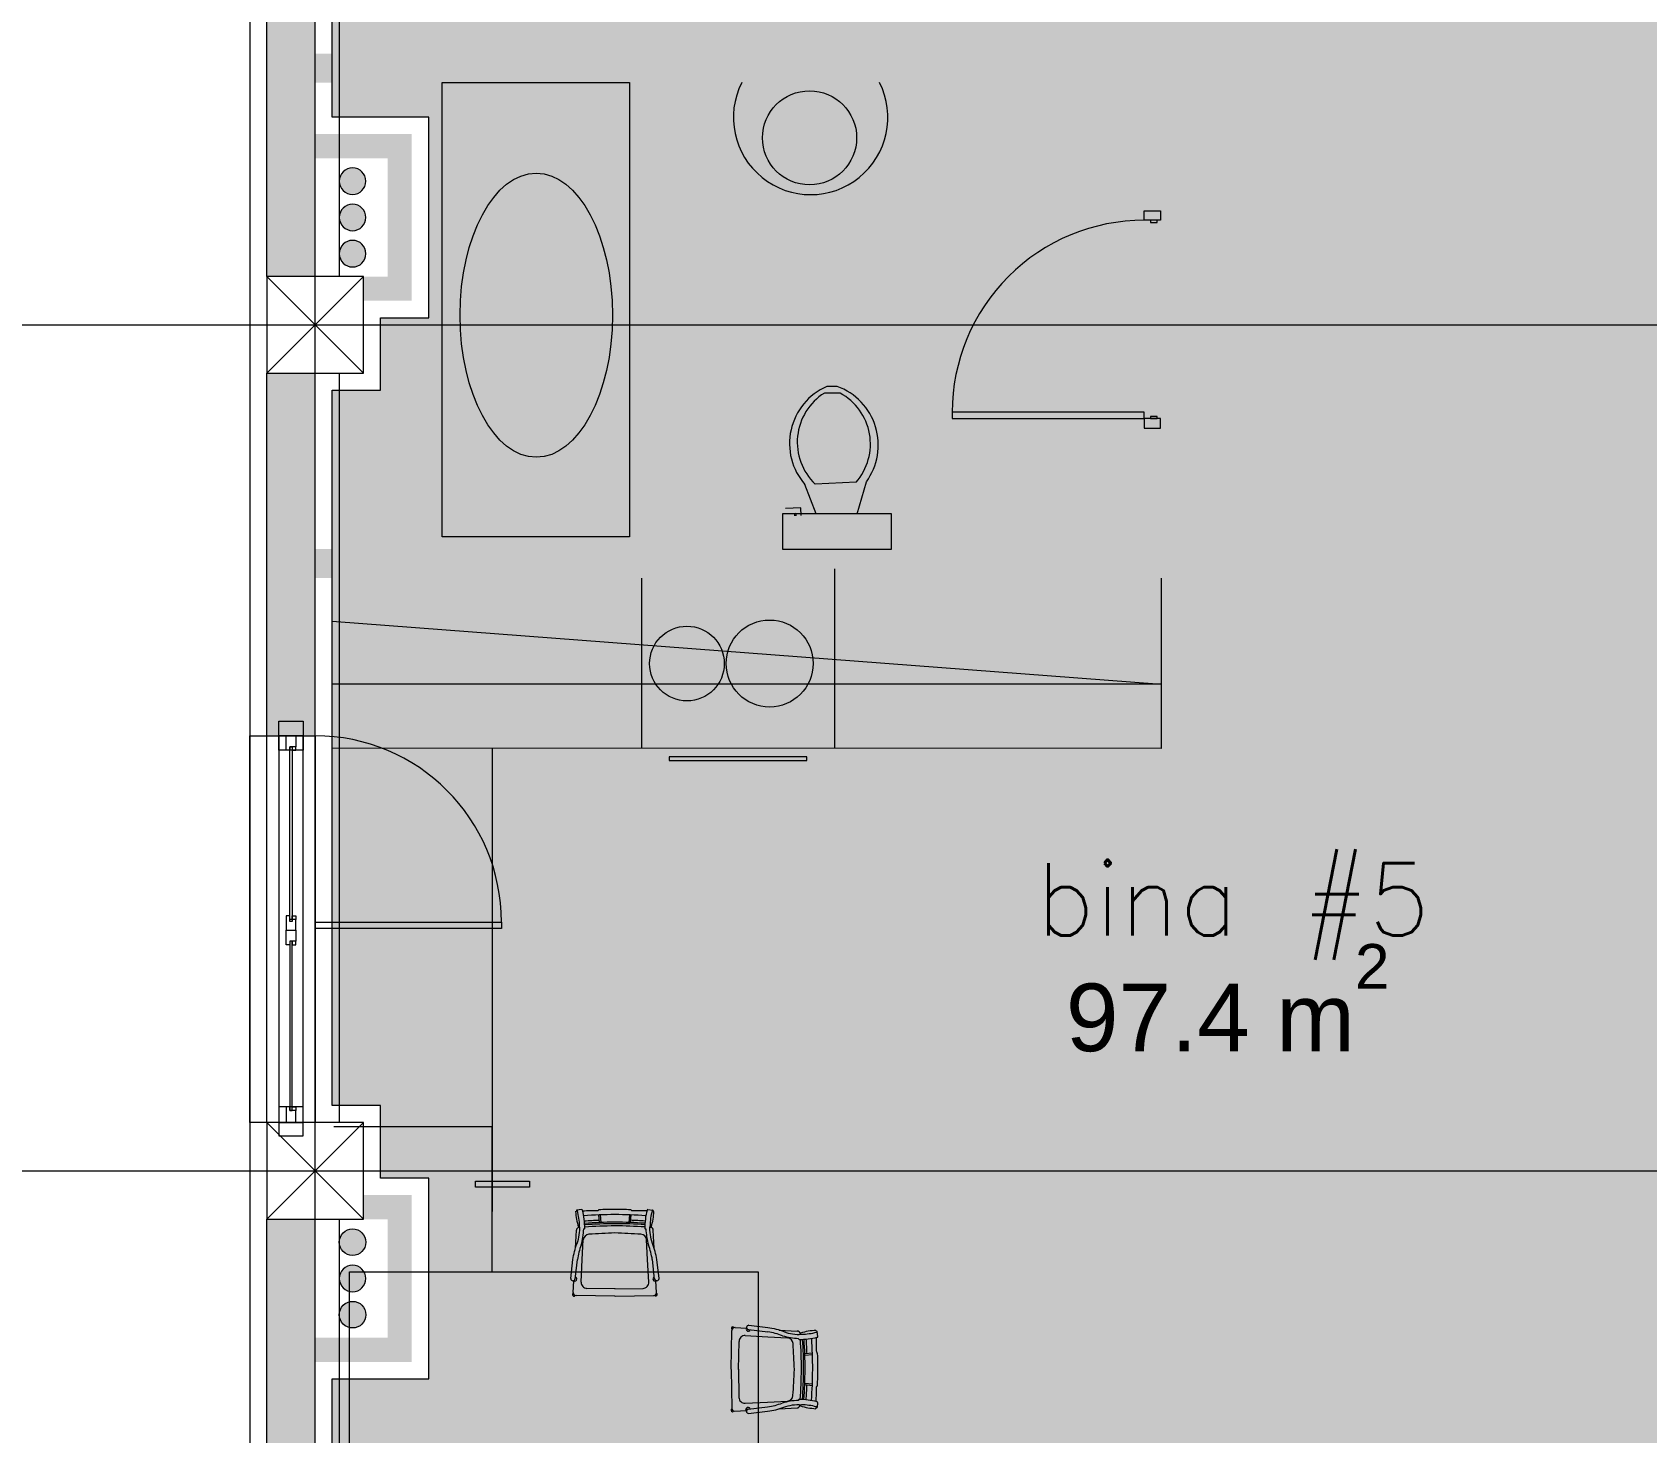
# Model space of a CAD drawing. Header units: millimetres. Extents: x 476571643 to 477489869, y 4620928210 to 4621294454.
# Drawn here: x 477215751 to 477222431, y 4621081511 to 4621087306 of the extents above; entities that cross this region are included whole.
import ezdxf

# ---------------------------------------------------------------- set-up
doc = ezdxf.new("R2010")
doc.units = ezdxf.units.MM
doc.header["$MEASUREMENT"] = 0
for name, color, linetype, lineweight in [('0. gagebebi_Pen_No__6', 6, 'Continuous', 0), ('0_Pen_No__7_Pen_No__7_Pen_No__7', 7, 'Continuous', 0), ('2D Drafting - General_Pen_No__1_Pen_No__7', 7, 'Continuous', 0), ('2D Drafting - General_Pen_No__250_Pen_No__7_Pen_No__7', 7, 'Continuous', 0), ('2D Drafting - General_Pen_No__7_Pen_No__7_Pen_No__7', 7, 'Continuous', 0), ('Annotation - Text_Pen_No__7_Pen_No__142', 142, 'Continuous', 0), ('Doors_Pen_No__7_Pen_No__7_Pen_No__7', 7, 'Continuous', 0), ('G-Anno-Nplt_Pen_No__142', 142, 'Continuous', 0), ('G-Anno-Nplt_Pen_No__151', 151, 'Continuous', 0), ('G-Anno-Nplt_Pen_No__4', 7, 'Continuous', 0), ('kar-panjara_Pen_No__7_Pen_No__7_Pen_No__7', 7, 'Continuous', 0), ('New_0_Pen_No__7', 7, 'Continuous', 0), ('New_reg_nak_Pen_No__7', 7, 'Continuous', 0), ('shaxtebi da milebi_Pen_No__1_Pen_No__1_Pen_No__1', 1, 'Continuous', 0), ('shaxtebi da milebi_Pen_No__5_Pen_No__5_Pen_No__5', 5, 'Continuous', 0), ('zoma_Pen_No__142', 142, 'Continuous', 0), ('zoma_Pen_No__5_Pen_No__5', 5, 'Continuous', 0)]:
    doc.layers.add(name, color=color, linetype=linetype, lineweight=lineweight)
doc.layers.add('shaxtebi da milebi_Pen_No__5_Pen_No__5_Pen_No__252', color=7, linetype='Continuous', lineweight=0, true_color=0x666666)
doc.layers.add('zoma', color=7, linetype='Continuous')
doc.styles.add('GENERATED_STYLE_1', font='arial.ttf')
doc.styles.add('GENERATED_STYLE_2', font='arial.ttf')
doc.dimstyles.new('GENERATED_STYLE__7', dxfattribs={"dimtxt": 200, "dimasz": 64.421331, "dimexe": 0.18, "dimexo": 3, "dimgap": 0.09, "dimtad": 1, "dimlfac": 0.001, "dimzin": 0, "dimdsep": 46, "dimtxsty": 'GENERATED_STYLE_2', "dimblk": 'ARROWHEAD_2', "dimblk1": 'ARROWHEAD_2', "dimblk2": 'ARROWHEAD_2', "dimcen": 0.09, "dimclrd": 142, "dimclre": 142, "dimclrt": 142, "dimadec": 0, "dimazin": 0, "dimtfac": 1, "dimtdec": 4, "dimtmove": 0, "dimatfit": 3, "dimfxl": 1, "dimtolj": 1, "dimtzin": 0, "dimarcsym": 0})

# ---------------------------------------------------------------- blocks, each defined once
blk = doc.blocks.new('*D1095', base_point=(476844527.1, 4621385791))
at = {"layer": 'zoma_Pen_No__142', "color": 142, "linetype": 'Continuous', "lineweight": 0, "transparency": 16777216}
for p, q in [((477215405.7, 4621092994.8), (477215532.8, 4621092994.8)), ((477215511.6, 4621092970.3), (477215426.8, 4621093019.3)), ((477215469.2, 4621093036.2), (477215469.2, 4621092994.8)), ((477215469.2, 4621092994.8), (477215469.2, 4621086094.8)), ((477215511.6, 4621086070.3), (477215426.8, 4621086119.3)), ((477215405.7, 4621086094.8), (477215532.8, 4621086094.8))]:
    blk.add_line(p, q, dxfattribs=at)
at = {"layer": 'zoma_Pen_No__142', "color": 142, "lineweight": 0, "transparency": 16777216, "insert": (477215429.2, 4621089278.7), "char_height": 200, "attachment_point": 7, "rotation": 90, "style": 'GENERATED_STYLE_2'}
blk.add_mtext('\\A1;{\\pql;\\fArial CYR|b0|i0|c204|p34;6.90}', dxfattribs=at)
blk = doc.blocks.new('ARROWHEAD_2')
at = {"color": 0, "linetype": 'Continuous', "lineweight": 0}
for p, q in [((0, 0), (-1, 0)), ((-0.38, -0.66), (0.38, 0.66))]:
    blk.add_line(p, q, dxfattribs=at)
blk = doc.blocks.new('*D1096', base_point=(476844527.1, 4621385791))
at = {"layer": 'zoma_Pen_No__142', "color": 142, "linetype": 'Continuous', "lineweight": 0, "transparency": 16777216}
for p, q in [((477215511.6, 4621086070.3), (477215426.8, 4621086119.3)), ((477215405.7, 4621086094.8), (477215532.8, 4621086094.8)), ((477215469.2, 4621086094.8), (477215469.2, 4621082594.8)), ((477215405.7, 4621082594.8), (477215532.8, 4621082594.8)), ((477215511.6, 4621082570.3), (477215426.8, 4621082619.3))]:
    blk.add_line(p, q, dxfattribs=at)
at = {"layer": 'zoma_Pen_No__142', "color": 142, "lineweight": 0, "transparency": 16777216, "insert": (477215429.2, 4621084078.7), "char_height": 200, "attachment_point": 7, "rotation": 90, "style": 'GENERATED_STYLE_2'}
blk.add_mtext('\\A1;{\\pql;\\fArial CYR|b0|i0|c204|p34;3.50}', dxfattribs=at)
blk = doc.blocks.new('*D1099', base_point=(476844527.1, 4621385791))
at = {"layer": 'zoma_Pen_No__142', "color": 142, "linetype": 'Continuous', "lineweight": 0, "transparency": 16777216}
for p, q in [((477215025.8, 4621093194.8), (477215025.8, 4621092794.8)), ((477214962.2, 4621092794.8), (477215089.4, 4621092794.8)), ((477215068.2, 4621092770.3), (477214983.4, 4621092819.3)), ((477215025.8, 4621092794.8), (477215025.9, 4621086294.8)), ((477215068.2, 4621086270.3), (477214983.5, 4621086319.3))]:
    blk.add_line(p, q, dxfattribs=at)
at = {"layer": 'zoma_Pen_No__142', "color": 142, "lineweight": 0, "transparency": 16777216, "char_height": 200, "attachment_point": 7, "rotation": 90.00052, "style": 'GENERATED_STYLE_2'}
for s, insert in [('\\A1;{\\pql;\\fArial CYR|b0|i0|c204|p34;6.50}', (477214985.8, 4621089278.7)), ('\\A1;{\\pql;\\fArial CYR|b0|i0|c204|p34;0.40}', (477214985.9, 4621086319.3))]:
    blk.add_mtext(s, dxfattribs=dict(at, insert=insert))
blk = doc.blocks.new('*D1100', base_point=(476844527.1, 4621385791))
at = {"layer": 'zoma_Pen_No__142', "color": 142, "linetype": 'Continuous', "lineweight": 0, "transparency": 16777216}
for p, q in [((477215025.8, 4621092794.8), (477215025.9, 4621086294.8)), ((477215068.2, 4621086270.3), (477214983.5, 4621086319.3)), ((477214962.3, 4621086294.8), (477215089.4, 4621086294.8)), ((477215025.9, 4621086294.8), (477215025.9, 4621085894.8)), ((477215068.2, 4621085870.3), (477214983.5, 4621085919.3)), ((477214962.3, 4621085894.8), (477215089.4, 4621085894.8)), ((477215025.9, 4621085894.8), (477215025.9, 4621082794.8))]:
    blk.add_line(p, q, dxfattribs=at)
blk = doc.blocks.new('*D1101', base_point=(476844527.1, 4621385791))
at = {"layer": 'zoma_Pen_No__142', "color": 142, "linetype": 'Continuous', "lineweight": 0, "transparency": 16777216}
for p, q in [((477215068.2, 4621085870.3), (477214983.5, 4621085919.3)), ((477214962.3, 4621085894.8), (477215089.4, 4621085894.8)), ((477215025.9, 4621085894.8), (477215025.9, 4621082794.8)), ((477214962.3, 4621082794.8), (477215089.5, 4621082794.8)), ((477215068.3, 4621082770.3), (477214983.5, 4621082819.3))]:
    blk.add_line(p, q, dxfattribs=at)
at = {"layer": 'zoma_Pen_No__142', "color": 142, "lineweight": 0, "transparency": 16777216, "char_height": 200, "attachment_point": 7, "rotation": 90.00052, "style": 'GENERATED_STYLE_2'}
for s, insert in [('\\A1;{\\pql;\\fArial CYR|b0|i0|c204|p34;3.10}', (477214985.9, 4621084078.7)), ('\\A1;{\\pql;\\fArial CYR|b0|i0|c204|p34;0.40}', (477214985.9, 4621082819.3))]:
    blk.add_mtext(s, dxfattribs=dict(at, insert=insert))
blk = doc.blocks.new('*D1102', base_point=(476844527.1, 4621385791))
at = {"layer": 'zoma_Pen_No__142', "color": 142, "linetype": 'Continuous', "lineweight": 0, "transparency": 16777216}
for p, q in [((477215025.9, 4621085894.8), (477215025.9, 4621082794.8)), ((477214962.3, 4621082794.8), (477215089.5, 4621082794.8)), ((477215068.3, 4621082770.3), (477214983.5, 4621082819.3)), ((477215025.9, 4621082794.8), (477215025.9, 4621082394.8)), ((477214962.3, 4621082394.8), (477215089.5, 4621082394.8)), ((477215068.3, 4621082370.3), (477214983.5, 4621082419.3)), ((477215025.9, 4621082394.8), (477215026, 4621075894.8))]:
    blk.add_line(p, q, dxfattribs=at)
blk = doc.blocks.new('*D1103', base_point=(476844527.1, 4621385791))
at = {"layer": 'zoma_Pen_No__142', "color": 142, "linetype": 'Continuous', "lineweight": 0, "transparency": 16777216}
blk.add_line((477215068.3, 4621082370.3), (477214983.5, 4621082419.3), dxfattribs=at)
blk = doc.blocks.new('*D1104', base_point=(476844527.1, 4621385791))
at = {"layer": 'zoma_Pen_No__142', "color": 142, "linetype": 'Continuous', "lineweight": 0, "transparency": 16777216}
for p, q in [((477215025.9, 4621082794.8), (477215025.9, 4621082394.8)), ((477214962.3, 4621082394.8), (477215089.5, 4621082394.8)), ((477215068.3, 4621082370.3), (477214983.5, 4621082419.3)), ((477215025.9, 4621082394.8), (477215026, 4621075894.8)), ((477215068.3, 4621075870.3), (477214983.6, 4621075919.3))]:
    blk.add_line(p, q, dxfattribs=at)
at = {"layer": 'zoma_Pen_No__142', "color": 142, "lineweight": 0, "transparency": 16777216, "char_height": 200, "attachment_point": 7, "rotation": 90.00052, "style": 'GENERATED_STYLE_2'}
for s, insert in [('\\A1;{\\pql;\\fArial CYR|b0|i0|c204|p34;6.50}', (477214985.9, 4621078878.7)), ('\\A1;{\\pql;\\fArial CYR|b0|i0|c204|p34;0.40}', (477214986, 4621075919.3))]:
    blk.add_mtext(s, dxfattribs=dict(at, insert=insert))
blk = doc.blocks.new('*D1105', base_point=(476844527.1, 4621385791))
at = {"layer": 'zoma_Pen_No__142', "color": 142, "linetype": 'Continuous', "lineweight": 0, "transparency": 16777216}
for p, q in [((477215025.9, 4621082394.8), (477215026, 4621075894.8)), ((477214962.4, 4621075894.8), (477215089.5, 4621075894.8)), ((477215068.3, 4621075870.3), (477214983.6, 4621075919.3)), ((477215026, 4621075894.8), (477215026, 4621075494.8)), ((477214962.4, 4621075494.8), (477215089.5, 4621075494.8)), ((477214983.6, 4621075519.3), (477215068.3, 4621075470.3)), ((477215026, 4621075494.8), (477215026, 4621075453.3))]:
    blk.add_line(p, q, dxfattribs=at)
blk = doc.blocks.new('*D1106', base_point=(476844527.1, 4621385791))
at = {"layer": 'zoma_Pen_No__142', "color": 142, "linetype": 'Continuous', "lineweight": 0, "transparency": 16777216}
for p, q in [((477214459.4, 4621093264.8), (477214586.6, 4621093264.8)), ((477214565.4, 4621093240.3), (477214480.6, 4621093289.2)), ((477214523, 4621093306.2), (477214523, 4621093264.8)), ((477214523, 4621093264.8), (477214523.2, 4621075494.8)), ((477214459.6, 4621075494.8), (477214586.8, 4621075494.8)), ((477214480.8, 4621075519.2), (477214565.6, 4621075470.3)), ((477214523.2, 4621075494.8), (477214523.2, 4621075453.3))]:
    blk.add_line(p, q, dxfattribs=at)
at = {"layer": 'zoma_Pen_No__142', "color": 142, "lineweight": 0, "transparency": 16777216, "insert": (477214483.1, 4621084037.8), "char_height": 200, "attachment_point": 7, "rotation": 90.00052, "style": 'GENERATED_STYLE_2'}
blk.add_mtext('\\A1;{\\pql;\\fArial CYR|b0|i0|c204|p34;17.77}', dxfattribs=at)
blk = doc.blocks.new('*D1131', base_point=(476844527.1, 4621385791))
at = {"layer": 'zoma_Pen_No__142', "color": 142, "linetype": 'Continuous', "lineweight": 0, "transparency": 16777216}
for p, q in [((477240464.8, 4621093194.8), (477240337.7, 4621093194.8)), ((477240443.6, 4621093170.3), (477240358.9, 4621093219.3)), ((477240401.2, 4621075494.8), (477240401.2, 4621093194.8)), ((477240464.8, 4621075494.8), (477240337.7, 4621075494.8)), ((477240358.9, 4621075519.3), (477240443.6, 4621075470.3)), ((477240401.2, 4621075453.3), (477240401.2, 4621075494.8))]:
    blk.add_line(p, q, dxfattribs=at)
at = {"layer": 'zoma_Pen_No__142', "color": 142, "lineweight": 0, "transparency": 16777216, "insert": (477240361.2, 4621084002.9), "char_height": 200, "attachment_point": 7, "rotation": 90, "style": 'GENERATED_STYLE_2'}
blk.add_mtext('\\A1;{\\pql;\\fArial CYR|b0|i0|c204|p34;17.70}', dxfattribs=at)

msp = doc.modelspace()

# ---------------------------------------------------------------- hatches: boundary and pattern name
at = {"layer": '2D Drafting - General_Pen_No__250_Pen_No__7_Pen_No__7', "linetype": 'Continuous', "lineweight": 0}
for points in [[(477216921.317, 4621092794.799), (477216721.317, 4621092794.799), (477216721.317, 4621086294.799), (477216921.317, 4621086294.799)], [(477220421.436, 4621086567.635), (477220421.436, 4621087318.047), (477220301.436, 4621087318.047), (477220301.436, 4621086567.632)], [(477220301.436, 4621087217.635), (477216921.436, 4621087217.635), (477216921.436, 4621087097.635), (477220301.436, 4621087097.635)], [(477216921.317, 4621086884.987), (477217321.317, 4621086884.987), (477217321.317, 4621086194.799), (477217221.317, 4621086194.799), (477217121.317, 4621086194.799), (477217121.317, 4621086294.799), (477217221.317, 4621086294.799), (477217221.317, 4621086784.799), (477216921.317, 4621086784.799)], [(477216921.317, 4621085894.799), (477216921.317, 4621084394.801), (477216721.317, 4621084394.801), (477216721.317, 4621085894.799)], [(477216921.317, 4621085047.635), (477220421.436, 4621085047.635), (477220421.436, 4621085667.635), (477220301.436, 4621085667.635), (477220301.436, 4621085167.635), (477216921.317, 4621085167.635)], [(477216921.317, 4621081804.611), (477217321.317, 4621081804.611), (477217321.317, 4621082494.799), (477217221.317, 4621082494.799), (477217121.317, 4621082494.799), (477217121.317, 4621082394.799), (477217221.317, 4621082394.799), (477217221.317, 4621081904.799), (477216921.317, 4621081904.799)], [(477216921.317, 4621082394.799), (477216721.317, 4621082394.799), (477216721.317, 4621075894.799), (477216921.317, 4621075894.799)]]:
    msp.add_hatch(color=7, dxfattribs=at).paths.add_polyline_path(points)
at = {"layer": 'G-Anno-Nplt_Pen_No__151', "linetype": 'Continuous', "lineweight": 0, "true_color": 0x1f2f3f}
msp.add_hatch(color=169, dxfattribs=at).paths.add_polyline_path([(477216991.317, 4621081734.611), (477217391.317, 4621081734.611), (477217391.317, 4621082564.799), (477217191.317, 4621082564.799), (477217191.317, 4621082864.799), (477216991.317, 4621082864.799), (477216991.317, 4621085824.799), (477217191.317, 4621085824.799), (477217191.317, 4621085994.799), (477217191.317, 4621086124.799), (477217391.317, 4621086124.799), (477217391.317, 4621086954.987), (477216991.317, 4621086954.987), (477216991.317, 4621091824.799), (477220491.499, 4621091824.799), (477220491.499, 4621092924.799), (477223551.317, 4621092924.799), (477223551.317, 4621092724.799), (477223551.317, 4621088988.418), (477223621.436, 4621088988.418), (477223621.436, 4621087638.37), (477223551.318, 4621087638.37), (477223551.318, 4621086064.799), (477223251.317, 4621086064.799), (477223251.317, 4621085384.611), (477223651.317, 4621085384.611), (477223651.317, 4621082864.799), (477223551.317, 4621082864.799), (477223551.317, 4621082324.799), (477223651.317, 4621082324.799), (477223651.317, 4621077464.799), (477216991.317, 4621077464.799)])
at = {"layer": 'shaxtebi da milebi_Pen_No__1_Pen_No__1_Pen_No__1', "linetype": 'Continuous', "lineweight": 0}
for points in [[(477217076.317, 4621086444.799, -1), (477217076.317, 4621086334.799, -1)], [(477217076.317, 4621082244.799, 1), (477217076.317, 4621082354.799, 1)]]:
    msp.add_hatch(color=1, dxfattribs=at).paths.add_polyline_path(points)
at = {"layer": 'shaxtebi da milebi_Pen_No__5_Pen_No__5_Pen_No__252', "linetype": 'Continuous', "lineweight": 0, "true_color": 0x666666}
for points in [[(477217076.317, 4621086744.799, 1), (477217076.317, 4621086634.799, 1)], [(477217076.317, 4621081944.799, -1), (477217076.317, 4621082054.799, -1)]]:
    msp.add_hatch(color=251, dxfattribs=at).paths.add_polyline_path(points)
at = {"layer": 'shaxtebi da milebi_Pen_No__5_Pen_No__5_Pen_No__5', "linetype": 'Continuous', "lineweight": 0}
for points in [[(477217076.317, 4621086594.799, 1), (477217076.317, 4621086484.799, 1)], [(477217076.317, 4621082204.799, 1), (477217076.317, 4621082094.799, 1)]]:
    msp.add_hatch(color=5, dxfattribs=at).paths.add_polyline_path(points)

# ---------------------------------------------------------------- linework, layer by layer
at = {"layer": '0. gagebebi_Pen_No__6', "color": 6, "linetype": 'Continuous', "lineweight": 0, "flags": 128}
msp.add_lwpolyline([(477216921.788, 4621083597.823), (477216921.787, 4621083624.49), (477217692.098, 4621083624.524), (477217692.1, 4621083597.857)], close=True, dxfattribs=at)
at = {"layer": '0. gagebebi_Pen_No__6', "color": 6, "linetype": 'Continuous', "lineweight": 0}
msp.add_arc((477216921.787, 4621083624.49), 770.311, 0.0025314, 89.9993517, dxfattribs=at)
at = {"layer": '0_Pen_No__7_Pen_No__7_Pen_No__7', "color": 7, "linetype": 'Continuous', "lineweight": 0}
for p, q in [((477219159.478, 4621085444.008), (477218989.902, 4621085436.595)), ((477219163.736, 4621085313.686), (477219201.872, 4621085445.861)), ((477218993.827, 4621085313.686), (477218947.508, 4621085434.741)), ((477218930.481, 4621085338.428), (477218866.891, 4621085335.648)), ((477218867.817, 4621085314.452), (477218910.211, 4621085316.305)), ((477218905.542, 4621085305.482), (477218905.079, 4621085316.081)), ((477218910.211, 4621085316.305), (477218910.674, 4621085305.706)), ((477218931.871, 4621085306.633), (477218930.481, 4621085338.428))]:
    msp.add_line(p, q, dxfattribs=at)
at = {"layer": '0_Pen_No__7_Pen_No__7_Pen_No__7', "color": 7, "linetype": 'Continuous', "lineweight": 0, "flags": 128}
for points in [[(477219081.088, 4621085840.447), (477219037.998, 4621085840.447)], [(477219093.301, 4621085813.148), (477219028.141, 4621085813.148)]]:
    msp.add_lwpolyline(points, dxfattribs=at)
msp.add_lwpolyline([(477218855.235, 4621085167.635), (477219305.671, 4621085167.635), (477219305.671, 4621085313.686), (477218855.235, 4621085313.686)], close=True, dxfattribs=at)
at = {"layer": '0_Pen_No__7_Pen_No__7_Pen_No__7', "color": 7, "linetype": 'Continuous', "lineweight": 0}
msp.add_circle((477218966.974, 4621086869.134), 194.708, dxfattribs=at)
for centre, radius, start, end in [((477218971.29, 4621086953.619), 319.521, 153.2098825, 26.7901175), ((477219142.269, 4621085604.246), 258.192, 113.8191837, 221.0340773), ((477218993.063, 4621085597.723), 258.193, 323.9724701, 70.0664543), ((477219156.472, 4621085609.898), 240.373, 122.2682773, 226.135453), ((477218978.421, 4621085602.114), 240.373, 318.871088, 61.450167)]:
    msp.add_arc(centre, radius, start, end, dxfattribs=at)
at = {"layer": '2D Drafting - General_Pen_No__1_Pen_No__7', "color": 7, "linetype": 'Continuous', "lineweight": 0}
for p, q in [((477216721.317, 4621085894.799), (477217121.317, 4621086294.799)), ((477217121.317, 4621085894.799), (477216721.317, 4621086294.799)), ((477216721.317, 4621082394.799), (477217121.317, 4621082794.799)), ((477217121.317, 4621082394.799), (477216721.317, 4621082794.799))]:
    msp.add_line(p, q, dxfattribs=at)
at = {"layer": '2D Drafting - General_Pen_No__1_Pen_No__7', "color": 7, "linetype": 'Continuous', "lineweight": 0, "flags": 128}
for points in [[(477216721.317, 4621086294.799), (477216721.317, 4621092794.799), (477217021.317, 4621092794.799), (477217021.317, 4621086294.799)], [(477216721.317, 4621085894.799), (477217121.317, 4621085894.799), (477217121.317, 4621086294.799), (477216721.317, 4621086294.799)], [(477216721.317, 4621082794.799), (477216721.317, 4621085894.799), (477217021.317, 4621085894.799), (477217021.317, 4621082794.799)], [(477216721.317, 4621082394.799), (477217121.317, 4621082394.799), (477217121.317, 4621082794.799), (477216721.317, 4621082794.799)], [(477216721.317, 4621075894.799), (477216721.317, 4621082394.799), (477217021.317, 4621082394.799), (477217021.317, 4621075894.799)]]:
    msp.add_lwpolyline(points, close=True, dxfattribs=at)
at = {"layer": '2D Drafting - General_Pen_No__7_Pen_No__7_Pen_No__7', "color": 7, "linetype": 'Continuous', "lineweight": 0}
msp.add_arc((477220351.466, 4621085733.811), 794.311, 89.9998025, 180.001484, dxfattribs=at)
at = {"layer": 'Doors_Pen_No__7_Pen_No__7_Pen_No__7', "color": 7, "linetype": 'Continuous', "lineweight": 0, "flags": 128}
for points in [[(477220419.201, 4621086567.635), (477220419.202, 4621086528.124), (477220351.469, 4621086528.122), (477220351.468, 4621086567.633)], [(477220404.802, 4621086519.235), (477220404.802, 4621086528.123), (477220378.136, 4621086528.123), (477220378.136, 4621086519.234)], [(477220351.467, 4621085707.144), (477220351.466, 4621085733.811), (477219557.155, 4621085733.79), (477219557.156, 4621085707.124)], [(477220419.201, 4621085667.635), (477220419.2, 4621085707.146), (477220351.467, 4621085707.144), (477220351.468, 4621085667.633)], [(477220404.8, 4621085707.146), (477220404.8, 4621085716.035), (477220378.133, 4621085716.034), (477220378.133, 4621085707.145)]]:
    msp.add_lwpolyline(points, close=True, dxfattribs=at)
at = {"layer": 'G-Anno-Nplt_Pen_No__4', "color": 7, "linetype": 'Continuous', "lineweight": 0, "flags": 128}
msp.add_lwpolyline([(477216991.317, 4621077464.799), (477216991.317, 4621081734.611), (477217391.317, 4621081734.611), (477217391.317, 4621082564.799), (477217191.317, 4621082564.799), (477217191.317, 4621082864.799), (477216991.317, 4621082864.799), (477216991.317, 4621085824.799), (477217191.317, 4621085824.799), (477217191.317, 4621085994.799), (477217191.317, 4621086124.799), (477217391.317, 4621086124.799), (477217391.317, 4621086954.987), (477216991.317, 4621086954.987), (477216991.317, 4621091824.799)], dxfattribs=at)
at = {"layer": 'kar-panjara_Pen_No__7_Pen_No__7_Pen_No__7', "color": 7, "linetype": 'Continuous', "lineweight": 0, "flags": 128}
for points in [[(477216771.269, 4621084335.126), (477216771.269, 4621084455.126), (477216871.269, 4621084455.126), (477216871.269, 4621084335.126)], [(477216871.268, 4621082794.799), (477216871.213, 4621084394.801), (477216771.268, 4621084394.801), (477216771.323, 4621082794.799)], [(477216841.153, 4621084394.801), (477216841.153, 4621084349.801), (477216826.153, 4621084349.801), (477216816.153, 4621084349.801), (477216816.153, 4621084335.126), (477216801.153, 4621084335.126), (477216801.153, 4621084394.801)], [(477216826.153, 4621084349.801), (477216826.153, 4621083625.961), (477216816.153, 4621083625.961), (477216816.153, 4621084349.801)], [(477216841.153, 4621084335.126), (477216841.153, 4621084349.801), (477216826.153, 4621084349.801), (477216826.153, 4621084335.126)], [(477216841.153, 4621083590.229), (477216841.153, 4621083635.229), (477216826.153, 4621083635.229), (477216816.153, 4621083635.229), (477216816.153, 4621083650.229), (477216801.153, 4621083650.229), (477216801.153, 4621083590.229)], [(477216841.153, 4621083650.229), (477216841.153, 4621083635.229), (477216826.153, 4621083635.229), (477216826.153, 4621083650.229)], [(477216841.153, 4621083590.229), (477216841.153, 4621083545.229), (477216826.153, 4621083545.229), (477216816.153, 4621083545.229), (477216816.153, 4621083530.229), (477216801.153, 4621083530.229), (477216801.153, 4621083590.229)], [(477216826.153, 4621082845.229), (477216826.153, 4621083545.229), (477216816.153, 4621083545.229), (477216816.153, 4621082845.229)], [(477216841.153, 4621083530.229), (477216841.153, 4621083545.229), (477216826.153, 4621083545.229), (477216826.153, 4621083530.229)], [(477216771.269, 4621082860.229), (477216771.269, 4621082740.229), (477216871.269, 4621082740.229), (477216871.269, 4621082860.229)], [(477216841.153, 4621082794.799), (477216841.153, 4621082845.229), (477216826.153, 4621082845.229), (477216816.153, 4621082845.229), (477216816.153, 4621082860.229), (477216801.153, 4621082860.229), (477216801.153, 4621082794.799)], [(477216841.153, 4621082860.229), (477216841.153, 4621082845.229), (477216826.153, 4621082845.229), (477216826.153, 4621082860.229)]]:
    msp.add_lwpolyline(points, close=True, dxfattribs=at)
at = {"layer": 'New_0_Pen_No__7', "color": 7, "linetype": 'Continuous', "lineweight": 0}
for p, q in [((477218024.51, 4621082434.431), (477218003.354, 4621082431.908)), ((477218093.242, 4621082432.803), (477218091.979, 4621082431.176)), ((477218228.938, 4621082432.952), (477218230.204, 4621082431.329)), ((477218297.666, 4621082434.732), (477218318.828, 4621082432.256)), ((477217999.08, 4621082426.728), (477218002.756, 4621082427.665)), ((477218002.682, 4621082427.956), (477218002.756, 4621082427.665)), ((477218094.154, 4621082412.27), (477218097.043, 4621082380.985)), ((477218100.239, 4621082412.58), (477218103.135, 4621082381.204)), ((477218221.986, 4621082412.714), (477218219.158, 4621082381.332)), ((477218228.071, 4621082412.417), (477218225.252, 4621082381.126)), ((477218319.509, 4621082428.305), (477218319.435, 4621082428.014)), ((477218323.113, 4621082427.085), (477218319.435, 4621082428.014)), ((477217998.25, 4621082274.925), (477218002.091, 4621082349.468)), ((477218026.716, 4621082227.621), (477218030.929, 4621082309.381)), ((477218034.722, 4621082354.862), (477218032.688, 4621082354.847)), ((477218287.63, 4621082355.141), (477218289.663, 4621082355.13)), ((477218296.771, 4621082227.919), (477218292.378, 4621082309.669)), ((477218324.277, 4621082275.284), (477218320.272, 4621082349.819)), ((477217996.931, 4621082146.95), (477218006.202, 4621082227.598)), ((477218021.9, 4621082134.147), (477218026.716, 4621082227.621)), ((477218301.793, 4621082134.456), (477218296.771, 4621082227.919)), ((477218325.879, 4621082147.312), (477218316.43, 4621082227.94)), ((477217988.806, 4621082091.635), (477217991.26, 4621082139.254)), ((477218002.168, 4621082152.751), (477218001.066, 4621082153.668)), ((477218162.411, 4621082106.63), (477218045.815, 4621082108.549)), ((477218161.343, 4621082106.629), (477218277.934, 4621082108.805)), ((477218320.629, 4621082153.102), (477218321.729, 4621082154.022)), ((477218334.126, 4621082092.016), (477218331.567, 4621082139.629)), ((477218160.949, 4621082076.2), (477218000.764, 4621082078.836)), ((477218162.017, 4621082076.201), (477218322.196, 4621082079.19)), ((477218642.333, 4621081774.507), (477218645.618, 4621081934.679)), ((477218658.466, 4621081946.585), (477218706.074, 4621081943.939)), ((477218700.844, 4621081913.32), (477218794.297, 4621081908.125)), ((477218713.747, 4621081938.236), (477218794.357, 4621081928.639)), ((477218719.527, 4621081932.976), (477218720.449, 4621081934.074)), ((477218794.297, 4621081908.125), (477218876.039, 4621081903.581)), ((477218841.716, 4621081936.398), (477218916.243, 4621081932.255)), ((477218921.504, 4621081899.603), (477218921.497, 4621081901.637)), ((477218993.514, 4621081934.954), (477218994.436, 4621081931.274)), ((477218994.727, 4621081931.347), (477218994.436, 4621081931.274)), ((477219001.114, 4621081909.492), (477218998.677, 4621081930.659)), ((477218672.757, 4621081772.921), (477218675.149, 4621081889.508)), ((477218978.671, 4621081839.939), (477218947.375, 4621081837.177)), ((477218978.957, 4621081833.853), (477218947.569, 4621081831.084)), ((477218999.207, 4621081840.768), (477218997.586, 4621081842.037)), ((477218642.33, 4621081773.438), (477218644.67, 4621081613.248)), ((477218672.761, 4621081773.989), (477218674.464, 4621081657.39)), ((477218978.276, 4621081706.023), (477218946.997, 4621081708.969)), ((477218978.598, 4621081712.106), (477218947.227, 4621081715.061)), ((477218998.807, 4621081705.072), (477218997.179, 4621081703.813)), ((477218700.018, 4621081633.427), (477218793.5, 4621081638.071)), ((477218793.5, 4621081638.071), (477218875.268, 4621081642.132)), ((477218920.758, 4621081646.696), (477218920.739, 4621081644.663)), ((477219000.308, 4621081636.338), (477218997.746, 4621081615.186)), ((477218657.447, 4621081601.267), (477218705.07, 4621081603.633)), ((477218712.777, 4621081609.29), (477218793.442, 4621081618.411)), ((477218718.588, 4621081614.516), (477218719.503, 4621081613.412)), ((477218840.754, 4621081610.373), (477218915.304, 4621081614.076)), ((477218992.558, 4621081610.922), (477218993.502, 4621081614.596)), ((477218993.793, 4621081614.521), (477218993.502, 4621081614.596))]:
    msp.add_line(p, q, dxfattribs=at)
for points in [[(477218221.436, 4621085217.635), (477217446.839, 4621085217.635), (477217446.839, 4621087097.635), (477218221.436, 4621087097.635)], [(477218385.898, 4621084307.856), (477218385.898, 4621084293.026), (477218955.371, 4621084293.026), (477218955.371, 4621084307.856)], [(477217584.468, 4621082552.072), (477217807.964, 4621082552.072), (477217807.964, 4621082527.257), (477217584.468, 4621082527.257)], [(477217063.485, 4621082176.573), (477218753.723, 4621082176.573), (477218753.723, 4621081331.113), (477217063.485, 4621081331.113)]]:
    msp.add_lwpolyline(points, close=True, dxfattribs=at)
for points in [[(477220421.436, 4621085047.635), (477220421.436, 4621084542.509), (477220421.436, 4621084342.51), (477216991.317, 4621084344.29)], [(477218271.39, 4621085047.635), (477218271.39, 4621084342.51)], [(477219071.39, 4621084342.51), (477219071.39, 4621085086.166)], [(477216991.317, 4621084869.52), (477220421.436, 4621084608.827)], [(477220421.436, 4621084608.827), (477216991.317, 4621084608.827)], [(477217653.485, 4621084342.51), (477217653.485, 4621082427.399)], [(477217653.485, 4621082176.573), (477217653.485, 4621082776.573), (477216999.319, 4621082776.573)], [(477217978.789, 4621082149.035), (477217987.818, 4621082227.578)], [(477218344.016, 4621082149.438), (477218334.814, 4621082227.961)], [(477218715.906, 4621081956.369), (477218794.412, 4621081947.023)], [(477218714.828, 4621081591.144), (477218793.388, 4621081600.028)]]:
    msp.add_lwpolyline(points, dxfattribs=at)
for points in [[(477217987.873, 4621082227.578, -0.05838097), (477218004.934, 4621082294.287, 0.11288216), (477218015.358, 4621082367.094)], [(477218334.759, 4621082227.961, 0.05838097), (477218317.551, 4621082294.631, -0.11288216), (477218306.967, 4621082367.415)], [(477217987.406, 4621082139.871), (477217989.729, 4621082139.542, -0.08130171), (477217995.073, 4621082137.87)], [(477218335.419, 4621082140.255), (477218333.097, 4621082139.92, 0.08130171), (477218327.757, 4621082138.237)], [(477218706.707, 4621081947.789), (477218706.368, 4621081945.469, -0.08130171), (477218704.675, 4621081940.131)], [(477218794.411, 4621081946.967, -0.05838097), (477218861.05, 4621081929.636, 0.11288216), (477218933.814, 4621081918.918)], [(477218705.68, 4621081599.778), (477218705.355, 4621081602.101, 0.08130171), (477218703.694, 4621081607.449)], [(477218793.388, 4621081600.083, 0.05838097), (477218860.128, 4621081617.02, -0.11288216), (477218932.954, 4621081627.309)]]:
    msp.add_lwpolyline(points, format="xyb", dxfattribs=at)
for centre, radius in [((477218459.671, 4621084693.937), 154.555), ((477218801.809, 4621084693.937), 179.972)]:
    msp.add_circle(centre, radius, dxfattribs=at)
for centre, radius, start, end in [((477218024.871, 4621082431.409), 3.044, 14.411451, 96.8002253), ((477218095.646, 4621082430.936), 3.044, 91.2628998, 142.1686439), ((477218607.361, 4621059219.104), 23220.515, 91.101231, 91.2629052), ((477217765.988, 4621059218.177), 23220.515, 88.8633845, 89.0250587), ((477218226.538, 4621082431.08), 3.044, 37.9576279, 88.8633871), ((477218564.794, 4621082363.602), 279.06, 165.7148449, 181.3715108), ((477218297.312, 4621082431.709), 3.044, 83.3260495, 165.7148417), ((477218276.42, 4621082443.441), 277.843, 183.4485972, 196.8471691), ((477218005.276, 4621082429.548), 3.044, 129.1590428, 211.547831), ((477218003.714, 4621082428.886), 3.044, 14.4114473, 96.800229), ((477217736.383, 4621082360.19), 279.06, 1.4175903, 14.411445), ((477217757.539, 4621082362.713), 279.06, 358.754779, 14.411445), ((477218613.246, 4621059215.389), 23220.515, 91.292078, 91.4424412), ((477218161.386, 4621080658.681), 1755.051, 85.8151512, 94.2038317), ((477218163.08, 4621080627.177), 1764.182, 92.1725351, 94.145759), ((477218163.08, 4621080627.177), 1755.051, 85.9805312, 94.1457586), ((477218163.08, 4621080627.177), 1748.964, 85.9745934, 94.1516964), ((477218163.08, 4621080627.177), 1739.833, 85.957384, 94.1689058), ((477218089.575, 4621082433.043), 3.044, 271.2920686, 322.1686522), ((477218163.08, 4621080627.177), 1764.182, 85.9805311, 87.9537551), ((477218232.604, 4621082433.201), 3.044, 217.9576147, 268.8342113), ((477217760.11, 4621059214.449), 23220.515, 88.6838475, 88.8342108), ((477218585.957, 4621082361.126), 279.06, 165.7148449, 178.7086996), ((477218045.737, 4621082443.186), 277.843, 343.2791207, 356.6776923), ((477218318.474, 4621082429.233), 3.044, 83.326055, 165.7148571), ((477218316.911, 4621082429.891), 3.044, 328.5784578, 50.9672479), ((477218014.249, 4621082348.842), 12.174, 98.199917, 177.0503594), ((477218013.415, 4621082363.798), 3.044, 196.847175, 273.1356676), ((477219281.169, 4621059222.114), 23173.34, 93.1302774, 93.1356583), ((477217768.777, 4621082362.549), 264.024, 343.5390002, 358.3283469), ((477218055.245, 4621082308.128), 24.348, 93.0407609, 177.0503585), ((477218034.708, 4621082356.688), 1.826, 270.4305944, 358.7547784), ((477219281.601, 4621059222.122), 23142.905, 92.7745716, 93.0407614), ((477217092.597, 4621059219.71), 23142.905, 87.0855282, 87.3517179), ((477218268.065, 4621082308.363), 24.348, 3.0759323, 87.0855285), ((477218287.64, 4621082356.967), 1.826, 181.3715146, 269.6956885), ((477218553.557, 4621082363.414), 264.024, 181.797943, 196.5872897), ((477217092.171, 4621059219.702), 23173.34, 86.9906224, 86.9960034), ((477218308.917, 4621082364.124), 3.044, 266.9906233, 343.2791259), ((477218308.115, 4621082349.165), 12.174, 3.0759322, 81.926371), ((477218281.091, 4621082188.124), 277.599, 158.9717423, 171.8248014), ((477218041.629, 4621082187.86), 277.599, 8.3014885, 21.1545476), ((477217987.981, 4621082149.045), 9.192, 180.0631485, 0.0631428), ((477217994.949, 4621082147.061), 9.192, 270.7747726, 38.2461016), ((477217998.853, 4621082155.16), 1.085, 199.9233517, 284.2624949), ((477217999.661, 4621082151.98), 2.196, 50.2383051, 104.262529), ((477218046.216, 4621082132.894), 24.348, 177.0503574, 269.0571305), ((477218277.48, 4621082133.149), 24.348, 271.0691589, 3.075932), ((477218327.861, 4621082147.428), 9.192, 141.8801878, 269.3515179), ((477218323.138, 4621082152.336), 2.196, 75.863781, 129.887992), ((477218323.939, 4621082155.519), 1.085, 255.8637549, 340.2029471), ((477218334.824, 4621082149.427), 9.192, 180.0631428, 0.0631485), ((477217992.068, 4621082082.697), 6.087, 118.5762281, 327.5312544), ((477218000.964, 4621082091.009), 12.174, 177.0503574, 269.0571304), ((477218161.45, 4621082106.631), 30.436, 269.0571453, 271.0691748), ((477218161.476, 4621082082.279), 6.087, 269.0571453, 271.0691748), ((477218321.969, 4621082091.362), 12.174, 271.069162, 3.0759331), ((477218330.883, 4621082083.071), 6.087, 212.595042, 61.5500548), ((477218649.515, 4621081943.359), 6.087, 28.3440821, 237.2991044), ((477218657.79, 4621081934.43), 12.174, 86.8182052, 178.8249864), ((477218699.492, 4621081889.009), 24.348, 86.8182074, 178.8249796), ((477218713.866, 4621081940.218), 9.192, 180.5426167, 308.0139563), ((477218715.879, 4621081947.177), 9.192, 89.8309948, 269.8309948), ((477218718.766, 4621081935.486), 2.196, 320.0061406, 14.0303634), ((477218721.95, 4621081936.281), 1.085, 109.691201, 194.0303859), ((477218753.769, 4621081653.912), 277.599, 68.7395923, 81.5926516), ((477218930.269, 4621082165.515), 264.024, 253.3068501, 268.0961967), ((477218874.688, 4621081879.27), 24.348, 2.8086094, 86.818207), ((477218915.567, 4621081920.1), 12.174, 7.9677712, 86.8182075), ((477218923.33, 4621081899.61), 1.826, 180.1984666, 268.5226272), ((477218930.478, 4621082176.752), 279.06, 268.5226289, 284.179295), ((477218930.527, 4621081920.874), 3.044, 106.6150179, 182.90352), ((477195783.896, 4621080746.89), 23173.34, 2.8981409, 2.9035219), ((477219009.103, 4621081657.548), 277.843, 93.2164476, 106.6150194), ((477218928.041, 4621082197.918), 279.06, 271.1854398, 284.1792945), ((477217193.313, 4621081778.246), 1755.051, 355.7483811, 3.9136084), ((477217193.313, 4621081778.246), 1764.182, 1.9403845, 3.9136085), ((477217224.824, 4621081779.813), 1755.051, 355.583001, 3.9716815), ((477218996.309, 4621081928.747), 3.044, 38.9269047, 121.3156872), ((477195779.878, 4621081414.84), 23220.515, 1.0599285, 1.2102918), ((477218995.653, 4621081930.311), 3.044, 284.1792933, 6.5680839), ((477218998.09, 4621081909.144), 3.044, 284.1792897, 6.5680874), ((477195783.902, 4621080746.463), 23142.905, 2.5424216, 2.8086114), ((477217193.313, 4621081778.246), 1739.833, 355.7252338, 3.9367557), ((477217193.313, 4621081778.246), 1748.964, 355.7424432, 3.9195463), ((477218999.463, 4621081844.433), 3.044, 181.0599364, 231.9365113), ((477218997.331, 4621081838.371), 3.044, 1.0307456, 51.9365033), ((477195783.616, 4621081420.71), 23220.515, 0.8690812, 1.0307554), ((477218648.41, 4621081773.954), 6.087, 178.8249776, 180.8370025), ((477218672.762, 4621081773.882), 30.436, 178.8249817, 180.8370118), ((477195790.359, 4621082935.459), 23142.905, 356.8533781, 357.1195678), ((477195786.098, 4621082262.08), 23220.515, 358.6312341, 358.7929083), ((477217193.313, 4621081778.246), 1764.182, 355.7483811, 357.721605), ((477195782.394, 4621082267.972), 23220.515, 358.4516977, 358.602061), ((477218999.041, 4621081701.405), 3.044, 127.7254826, 178.6020551), ((477218996.945, 4621081707.48), 3.044, 307.7254825, 358.6312375), ((477218698.81, 4621081657.745), 24.348, 180.837009, 272.8437827), ((477218754.476, 4621081893.373), 277.599, 278.0693384, 290.9223977), ((477218927.954, 4621081380.737), 264.024, 91.5657927, 106.3551393), ((477218874.06, 4621081666.451), 24.348, 272.8437818, 356.8533779), ((477218922.584, 4621081646.679), 1.826, 91.139361, 179.4635296), ((477218928.097, 4621081369.5), 279.06, 75.4826948, 91.1393607), ((477218997.287, 4621081636.704), 3.044, 353.0938983, 75.4826954), ((477218648.515, 4621081604.546), 6.087, 122.3628861, 331.3179063), ((477218656.843, 4621081613.426), 12.174, 180.8370091, 272.8437827), ((477218712.884, 4621081607.307), 9.192, 51.6480321, 179.1193736), ((477218714.856, 4621081600.336), 9.192, 89.8309954, 269.8309939), ((477218717.812, 4621081612.011), 2.196, 345.6316185, 39.6558511), ((477218720.991, 4621081611.196), 1.085, 165.6316235, 249.9707914), ((477218914.7, 4621081626.235), 12.174, 272.8437842, 351.6942221), ((477218929.655, 4621081625.373), 3.044, 176.758476, 253.0469698), ((477195790.353, 4621082935.886), 23173.34, 356.7584684, 356.7638493), ((477219009.783, 4621081888.23), 277.843, 253.04697, 266.4455417), ((477218925.535, 4621081348.348), 279.06, 75.4826948, 88.4765496), ((477218995.39, 4621081617.112), 3.044, 238.3463046, 320.7350917), ((477218994.725, 4621081615.552), 3.044, 353.0938983, 75.4826954)]:
    msp.add_arc(centre, radius, start, end, dxfattribs=at)
msp.add_ellipse((477217836.409, 4621086135.272), major_axis=(0, 587.679), ratio=0.5365872, dxfattribs=at)
at = {"layer": 'New_reg_nak_Pen_No__7', "color": 7, "linetype": 'Continuous', "lineweight": 0, "flags": 128}
msp.add_lwpolyline([(477223621.317, 4621093194.799), (477223621.317, 4621093264.799), (477216651.316, 4621093264.799), (477216651.576, 4621075494.799), (477216721.317, 4621075494.799)], dxfattribs=at)
msp.add_lwpolyline([(477216921.295, 4621082794.799), (477216651.273, 4621082794.799), (477216651.273, 4621084394.801), (477216921.295, 4621084394.801)], close=True, dxfattribs=at)
at = {"layer": 'shaxtebi da milebi_Pen_No__1_Pen_No__1_Pen_No__1', "color": 1, "linetype": 'Continuous', "lineweight": 0, "flags": 128}
for points in [[(477217076.317, 4621086444.799, 1), (477217076.317, 4621086334.799, 1)], [(477217076.317, 4621082244.799, -1), (477217076.317, 4621082354.799, -1)]]:
    msp.add_lwpolyline(points, format="xyb", close=True, dxfattribs=at)
at = {"layer": 'shaxtebi da milebi_Pen_No__5_Pen_No__5_Pen_No__252', "color": 251, "linetype": 'Continuous', "lineweight": 0, "true_color": 0x666666, "flags": 128}
for points in [[(477217076.317, 4621086744.799, 1), (477217076.317, 4621086634.799, 1)], [(477217076.317, 4621081944.799, -1), (477217076.317, 4621082054.799, -1)]]:
    msp.add_lwpolyline(points, format="xyb", close=True, dxfattribs=at)
at = {"layer": 'shaxtebi da milebi_Pen_No__5_Pen_No__5_Pen_No__5', "color": 5, "linetype": 'Continuous', "lineweight": 0, "flags": 128}
for points in [[(477217076.317, 4621086594.799, 1), (477217076.317, 4621086484.799, 1)], [(477217076.317, 4621082204.799, 1), (477217076.317, 4621082094.799, 1)]]:
    msp.add_lwpolyline(points, format="xyb", close=True, dxfattribs=at)
at = {"layer": 'zoma_Pen_No__5_Pen_No__5', "color": 5, "linetype": 'Continuous', "lineweight": 0}
for p, q in [((477216921.317, 4621071985.202), (477216921.317, 4621096696.008)), ((477212840.766, 4621086094.799), (477241693.846, 4621086094.799)), ((477212840.766, 4621086094.799), (477241693.846, 4621086094.799)), ((477212840.766, 4621082594.799), (477241693.846, 4621082594.799)), ((477212840.766, 4621082594.799), (477241693.846, 4621082594.799))]:
    msp.add_line(p, q, dxfattribs=at)

# ---------------------------------------------------------------- texts
at = {"layer": 'Annotation - Text_Pen_No__7_Pen_No__142', "color": 142, "linetype": 'Continuous', "lineweight": 0, "insert": (477220719.507, 4621083868.48), "char_height": 300, "attachment_point": 2}
msp.add_mtext('\\A1;{\\pqc;\\Ftxt.shx;bina #\\Ftxt.shx;5}', dxfattribs=at)
at = {"layer": 'G-Anno-Nplt_Pen_No__142', "color": 142, "lineweight": 0, "insert": (477220027.559, 4621083085.902), "char_height": 280, "attachment_point": 7, "style": 'GENERATED_STYLE_1'}
msp.add_mtext('{\\fArial|b0|i0|c0|p34;97.4 m{\\H0.66x;\\S2^  ;}}', dxfattribs=at)

# ---------------------------------------------------------------- dimensions: what is measured, and where the dimension line sits
at = {"layer": 'zoma', "color": 142, "linetype": 'Continuous', "lineweight": 0}
for base, p1, p2, angle, picture, middle, turn in [((477214523.184, 4621075494.779), (477216651.316, 4621093264.799), (477216721.317, 4621075494.799), 270.0005172, '*D1106', (477214383.104, 4621084373.836), 90.0005172), ((477240401.24, 4621093194.796), (477237891.242, 4621075494.799), (477214576.618, 4621093194.796), 90, '*D1131', (477240261.24, 4621084338.856), 90), ((477215025.862, 4621086294.784), (477216721.317, 4621092794.799), (477216721.317, 4621086294.799), 270.0005172, '*D1099', (477214885.833, 4621089538.489), 90.0005172), ((477215469.229, 4621086094.799), (477216921.317, 4621092994.799), (477216921.317, 4621086094.799), 270, '*D1095', (477215329.229, 4621089538.506), 90), ((477215025.866, 4621085894.784), (477216721.317, 4621086294.799), (477216721.317, 4621085894.799), 270.0005172, '*D1100', (477214885.86, 4621086579.045), 90.0005172), ((477215469.229, 4621082594.799), (477216921.317, 4621086094.799), (477214523.12, 4621082594.799), 270, '*D1096', (477215329.229, 4621084338.506), 90), ((477215025.894, 4621082794.781), (477216721.317, 4621085894.799), (477217021.317, 4621082794.799), 270.0005172, '*D1101', (477214885.88, 4621084338.488), 90.0005172), ((477215025.897, 4621082394.781), (477217021.317, 4621082794.799), (477217021.317, 4621082394.799), 270.0005172, '*D1102', (477214885.891, 4621083079.042), 90.0005172), ((477215025.956, 4621075894.782), (477215025.897, 4621082394.781), (477216921.317, 4621075894.799), 270.0005172, '*D1104', (477214885.927, 4621079138.487), 90.0005172), ((477215025.897, 4621082394.781), (477217021.317, 4621082394.799), (477215025.897, 4621082394.781), 270.0005172, '*D1103', (477214885.897, 4621082388.487), 90.0005172), ((477215025.96, 4621075494.782), (477216921.317, 4621075894.799), (477216921.317, 4621075494.799), 270.0005172, '*D1105', (477214885.953, 4621076179.043), 90.0005172)]:
    dim = msp.add_linear_dim(base=base, p1=p1, p2=p2, angle=angle, dimstyle='GENERATED_STYLE__7', dxfattribs=at)
    dim.commit()
    dim.dimension.update_dxf_attribs({"geometry": picture, "text_midpoint": middle, "dimtype": 160, "text_rotation": turn})

doc.saveas('drawing.dxf')
